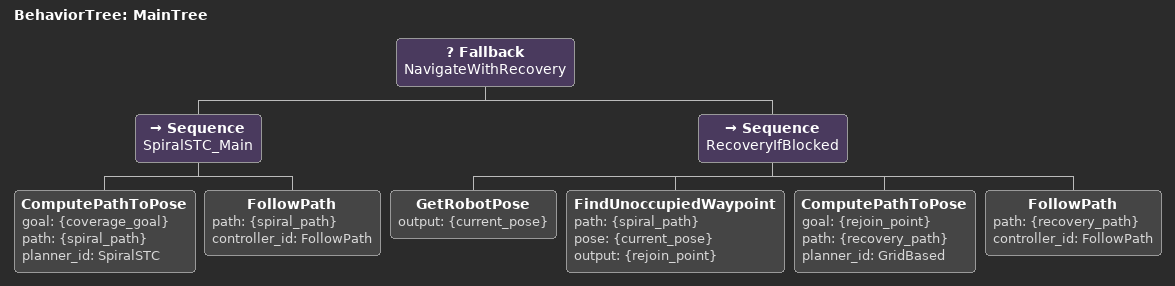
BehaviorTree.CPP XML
<root main_tree_to_execute="MainTree">
  <BehaviorTree ID="MainTree">

    <Fallback name="NavigateWithRecovery">

      <!-- Main Spiral Coverage Plan -->
      <Sequence name="SpiralSTC_Main">
        <ComputePathToPose goal="{coverage_goal}" path="{spiral_path}" planner_id="SpiralSTC"/>
        <FollowPath path="{spiral_path}" controller_id="FollowPath"/>
      </Sequence>

      <!-- Recovery Branch if Blocked -->
      <Sequence name="RecoveryIfBlocked">
        <GetRobotPose output="{current_pose}"/>
        <FindUnoccupiedWaypoint path="{spiral_path}" pose="{current_pose}" output="{rejoin_point}"/>
        <ComputePathToPose goal="{rejoin_point}" path="{recovery_path}" planner_id="GridBased"/>
        <FollowPath path="{recovery_path}" controller_id="FollowPath"/>
      </Sequence>

    </Fallback>

  </BehaviorTree>
</root>
